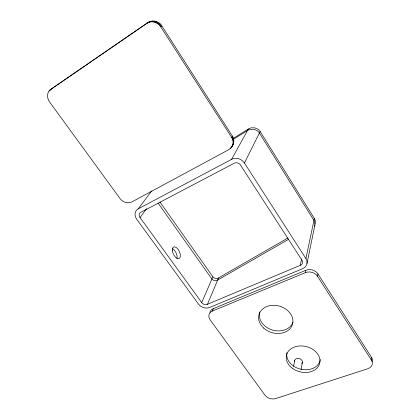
<?xml version="1.0" encoding="UTF-8"?>
<svg xmlns="http://www.w3.org/2000/svg" width="420" height="420" viewBox="0 0 420 420"><rect width="100%" height="100%" fill="white"/><g stroke="black" fill="none" stroke-linecap="round" stroke-linejoin="round"><path stroke-width="0.63" d="M213.313 308.658L212.341 311.078A8.211 6.41 22 0 0 210.173 319.914L265.004 395.231A7.891 5.77 16.6 0 0 275.588 398.601L367.747 368.755A8.621 6.515 9 0 0 371.469 360.176L371.553 357.415L317.919 273.877A8.873 7.329 12.6 0 0 305.849 270.275L213.313 308.658A8.164 6.394 22 0 0 209.953 312.38M232.008 146.512C233.641 143.714 233.405 140.081 231.656 137.398L160.739 26.801C157.983 22.197 151.337 20.092 146.785 23.321L50.615 89.492C46.552 92.295 46.809 98.395 49.623 102.002L120.015 198.555C122.614 202.151 127.853 204.01 131.933 201.889L228.638 149.751C233.179 147.173 235.552 140.663 232.417 136.122L161.915 26.029C159.18 21.441 152.565 19.357 148.029 22.564L50.615 89.492M307.004 263.445L314.864 225.167L314.911 223.183A7.875 7.261 -16.6 0 0 313.94 220.421L259.392 133.019A8.242 8.059 -19.2 0 0 257.129 130.662L254.058 129.365L250.656 129.334A9.056 8.857 -18.8 0 0 247.448 130.573L233.583 139.162M301.098 369.663L302.4 362.14M371.469 360.176L317.504 276.281L317.919 273.877M293.612 366.161L294.672 360.549M212.341 311.078L305.361 272.654L305.849 270.275M151.583 191.079L138.254 208.819A8.778 7.208 34.3 0 0 136.678 219.214L198.466 304.075A8.29 6.542 23.6 0 0 209.57 307.498L302.6 268.706A8.998 7.539 14 0 0 305.902 258.552L314.349 218.479L260.148 131.497A8.195 8.017 -20.3 0 0 257.901 129.155L254.851 127.864L251.47 127.838A9.004 8.81 -19.9 0 0 248.278 129.066L233.294 138.353M300.253 265.33L300.856 265.031A4.489 3.759 14 0 0 302.264 260.668L240.151 164.572A4.709 4.237 28 0 0 234.649 162.997L140.364 212.567A4.378 3.596 34.3 0 0 139.676 217.03L202.088 303.067A4.137 3.265 23.6 0 0 206.871 304.542L300.253 265.33L301.66 258.977M315.031 224.18L315.315 221.23A7.833 7.224 -16.9 0 0 314.349 218.479M314.627 226.149L314.864 225.167M207.438 304.348L218.542 277.898L288.083 237.904M201.689 302.579L212.888 276.843L159.894 201.915M305.902 258.552L244.44 163.007L260.148 131.497M138.254 208.819L231.599 159.343L248.278 129.066M231.347 147.483L232.759 145.199M232.523 145.457L233.273 144.149M230.559 148.355L231.063 147.478M232.885 144.338L233.636 143.036M233.084 143.178L233.835 141.881M233.121 141.986L233.872 140.695M232.995 140.794L233.746 139.508M232.701 139.619L233.457 138.338M232.255 138.479L233.011 137.203M231.656 137.398L232.417 136.122M140.049 217.607L146.47 208.777M231.315 147.042L232.103 146.171M51.387 89.156L52.222 88.484M160.739 26.801L161.915 26.029M159.91 25.667L161.096 24.901M158.954 24.649L160.146 23.887M157.894 23.762L159.085 23.006M156.739 23.021L157.941 22.271M49.78 90.164L50.852 89.492M49.061 90.967L50.132 90.29M155.51 22.439L156.718 21.693M154.234 22.029L155.447 21.284M152.927 21.798L154.151 21.053M151.62 21.746L152.843 21M150.328 21.877L151.557 21.131M146.785 23.321L149.132 21.919M149.074 22.186L150.313 21.441M288.666 239.279L217.04 280.387A4.132 3.743 1.6 0 1 215.523 280.739L213.512 280.361L211.927 279.043L158.183 203.212M218.542 277.898L217.964 278.182A4.111 3.728 1.5 0 1 216.458 278.528L214.457 278.156L212.888 276.843M320.287 359.546A17.021 12.978 13.9 0 1 301.34 369.338A17.021 12.978 13.9 0 1 286.97 352.737M305.361 272.654A8.93 7.355 12.6 0 1 317.504 276.281M292.913 322.14A17.341 13.734 16.4 0 1 272.281 329.983A17.341 13.734 16.4 0 1 259.765 311.981M371.553 357.415A8.568 6.494 8.9 0 1 372.351 361.636M294.635 361.337A3.948 2.998 14.4 0 1 299.019 358.507A3.948 2.998 14.4 0 1 302.18 362.891M302.048 363.122A3.948 2.998 14.4 0 1 301.707 363.547M172.289 248.593A6.405 3.292 64.7 0 1 176.993 258.584M231.599 159.343A9.44 8.489 28 0 1 244.44 163.007M263.681 328.067A17.441 13.776 16.4 0 0 292.378 324.697A17.441 13.776 16.4 0 0 271.236 305.429A17.441 13.776 16.4 0 0 263.681 328.067M292.047 368.062A17.115 13.015 14 0 0 319.704 363.374A17.115 13.015 14 0 0 297.554 346.201A17.115 13.015 14 0 0 292.047 368.062M172.379 250.609A6.426 3.265 64.7 0 0 178.868 258.657A6.426 3.265 64.7 0 0 177.854 249.008A6.426 3.265 64.7 0 0 172.379 250.609"/></g></svg>
